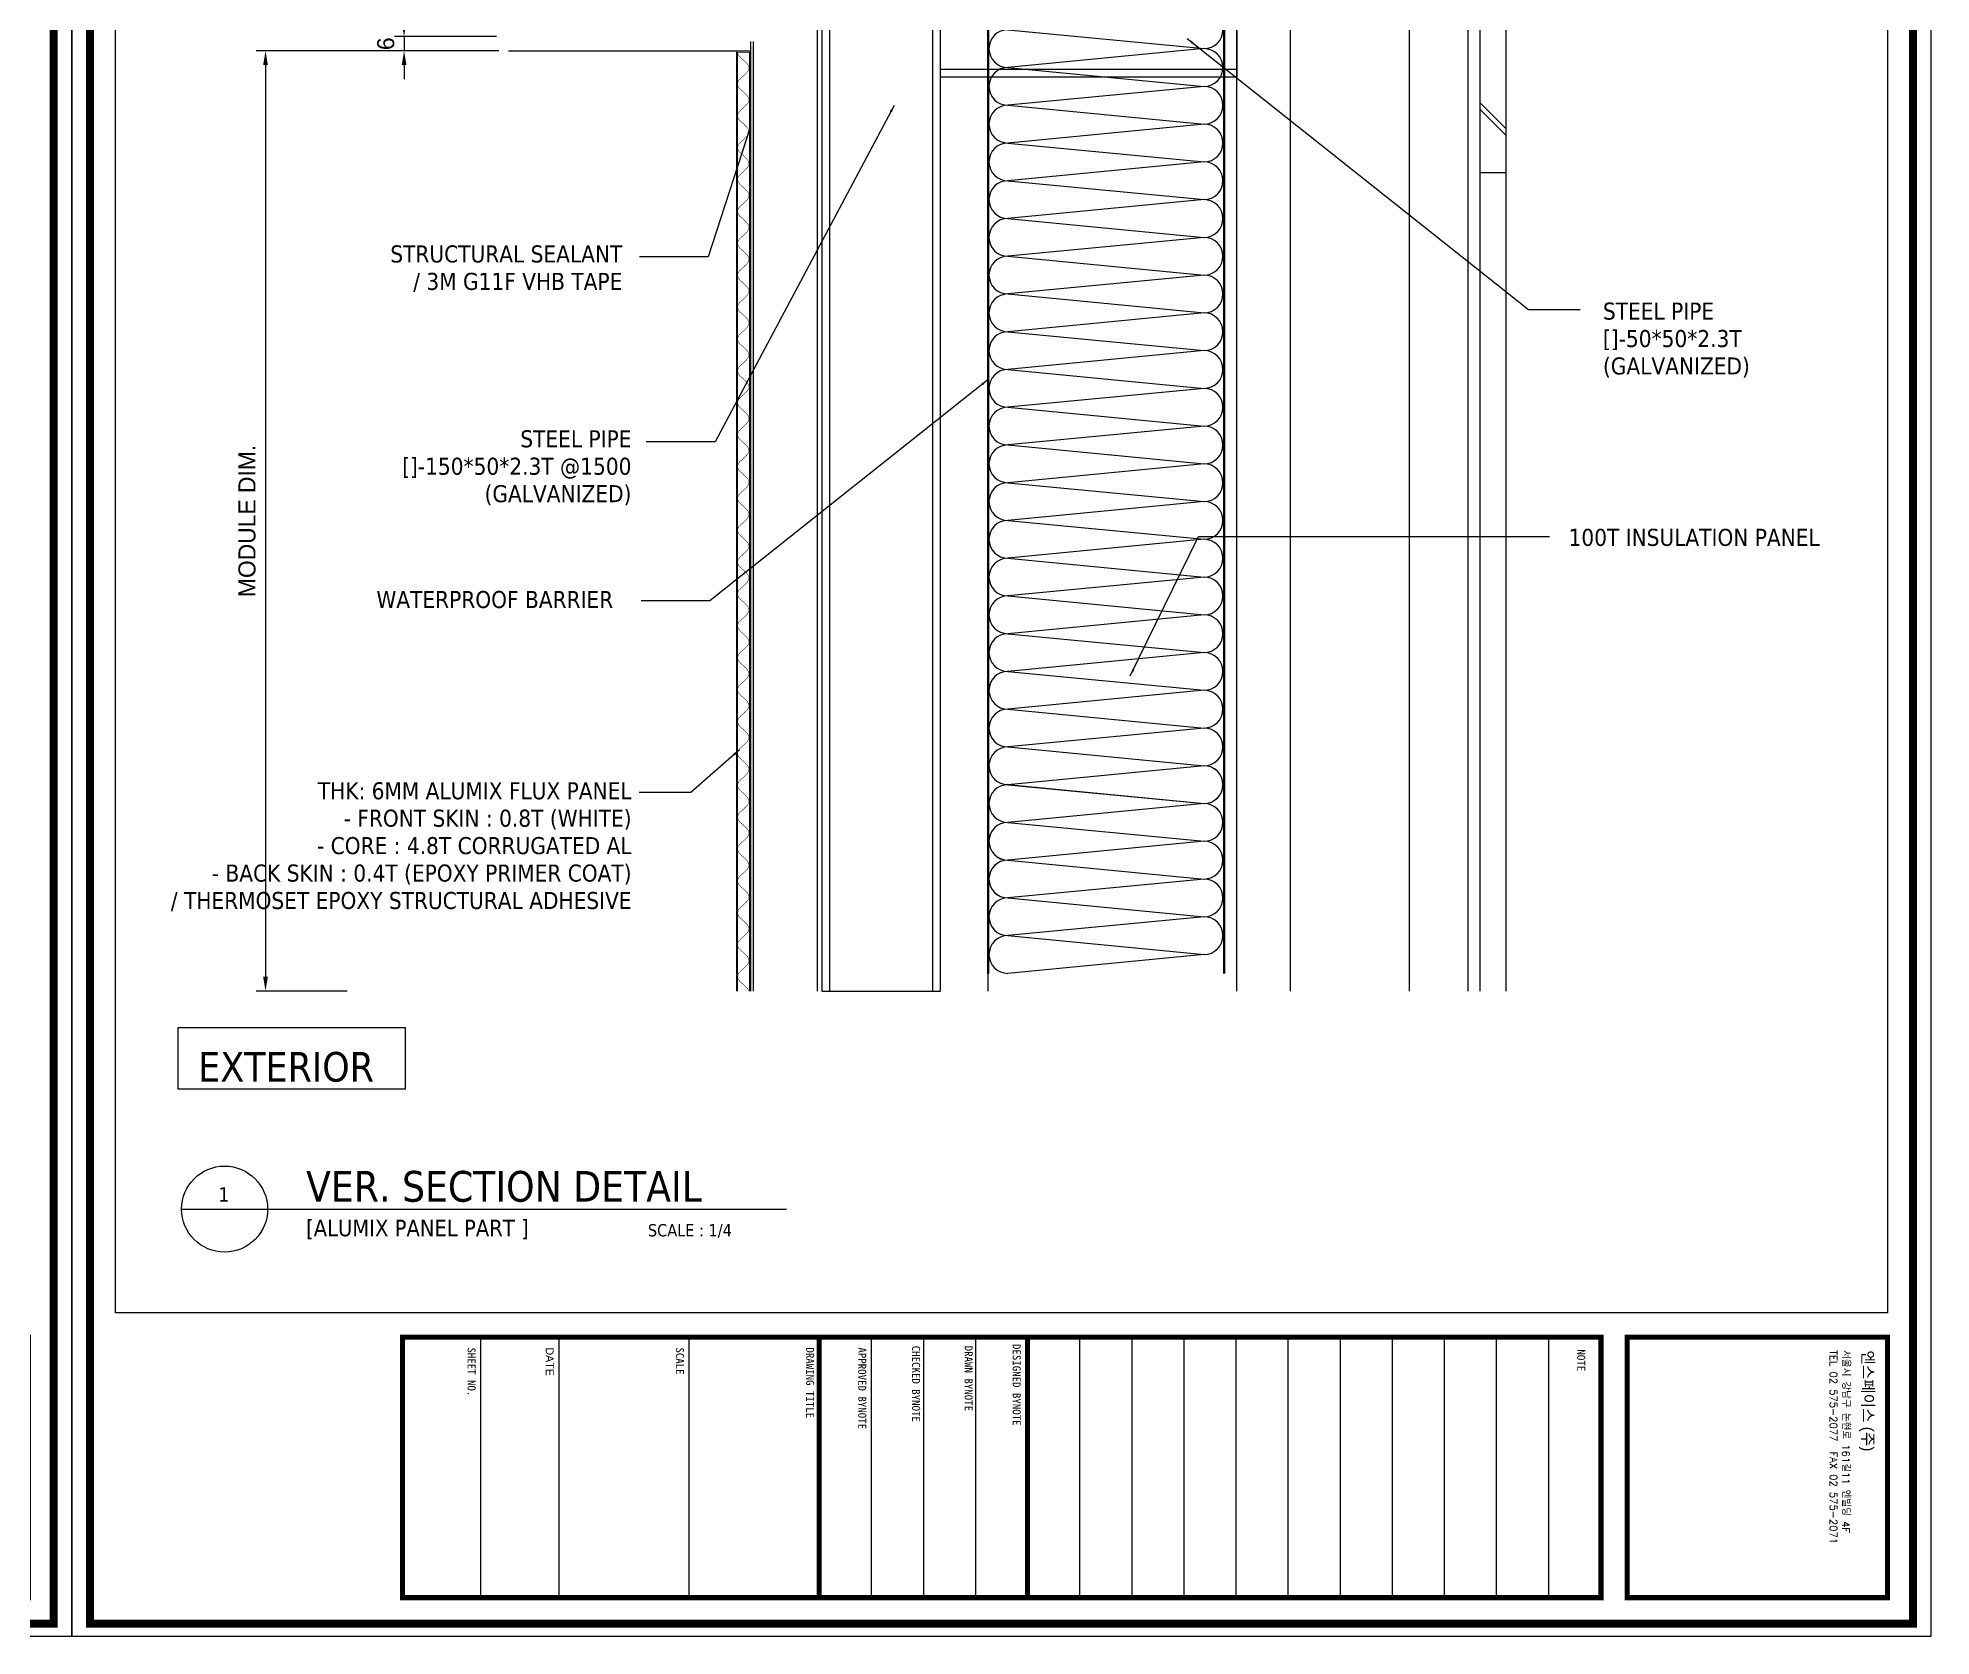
# Model space of a CAD drawing. Header units: millimetres. Extents: x 7297 to 60227, y -7497 to 19324.
# Drawn here: x 11745 to 12544, y 212 to 886 of the extents above; entities that cross this region are included whole.
import ezdxf

# ---------------------------------------------------------------- set-up
doc = ezdxf.new("R2010")
doc.units = ezdxf.units.MM
doc.linetypes.add('HIDDEN', pattern=[0.375, 0.25, -0.125])
doc.layers.add('NS_AL_PANEL', color=32, linetype='Continuous', lineweight=9)
for name, color, linetype in [('NS_COL_D-GREY', 8, 'Continuous'), ('NS_COL_L-GREY', 8, 'Continuous'), ('NS_COL_WHITE', 7, 'Continuous'), ('NS_DIM', 1, 'Continuous'), ('NS_FORM', 7, 'Continuous'), ('NS_FRAME', 253, 'Continuous'), ('NS_INSUL', 8, 'Continuous'), ('NS_TEXT', 2, 'Continuous')]:
    doc.layers.add(name, color=color, linetype=linetype)
doc.styles.add('Expo M', font='Expo M.ttf')
doc.styles.add('HGTXT', font='romans.shx', dxfattribs={"bigfont": 'whgtxt.shx'})
doc.dimstyles.new('DS2', dxfattribs={"dimscale": 2, "dimtxt": 1.8, "dimasz": 1.5, "dimexe": 1, "dimexo": 1, "dimgap": 0.5, "dimtad": 1, "dimtoh": 1, "dimdec": 1, "dimzin": 1, "dimdsep": 46, "dimtxsty": 'Expo M', "dimcen": 2, "dimadec": 1, "dimazin": 0, "dimtfac": 1, "dimtdec": 4, "dimtix": 1, "dimtmove": 1, "dimatfit": 3, "dimfxl": 1, "dimtolj": 1, "dimtzin": 1, "dimarcsym": 0})
doc.dimstyles.new('N-SPACE', dxfattribs={"dimscale": 4, "dimtxt": 1.8, "dimasz": 1.5, "dimexe": 1, "dimexo": 1, "dimgap": 1, "dimtad": 1, "dimtoh": 1, "dimdec": 1, "dimzin": 1, "dimdsep": 46, "dimtxsty": 'Expo M', "dimcen": 2, "dimclrd": 1, "dimclre": 1, "dimclrt": 2, "dimadec": 1, "dimazin": 0, "dimtfac": 1, "dimtdec": 1, "dimtix": 1, "dimtmove": 1, "dimatfit": 3, "dimfxl": 1, "dimtolj": 1, "dimtzin": 1, "dimarcsym": 0})

# ---------------------------------------------------------------- blocks, each defined once
blk = doc.blocks.new('AL-TEMPLATE')
at = {"color": 8}
for p, q in [((2716.82, 1392.97), (2800.02, 1392.97)), ((2716.82, 1376.33), (2800.02, 1376.33)), ((2716.82, 1359.69), (2800.02, 1359.69)), ((2716.82, 1343.05), (2800.02, 1343.05)), ((2716.82, 1326.41), (2800.02, 1326.41)), ((2716.82, 1309.77), (2800.02, 1309.77)), ((2716.82, 1293.13), (2800.02, 1293.13)), ((2716.82, 1276.49), (2800.02, 1276.49)), ((2716.82, 1259.85), (2800.02, 1259.85)), ((2716.82, 1243.21), (2800.02, 1243.21)), ((2716.82, 1209.93), (2800.02, 1209.93)), ((2716.82, 1193.29), (2800.02, 1193.29)), ((2716.82, 1176.65), (2800.02, 1176.65)), ((2716.82, 1118.41), (2800.02, 1118.41)), ((2716.82, 1076.81), (2800.02, 1076.81)), ((2716.82, 1051.85), (2800.02, 1051.85))]:
    blk.add_line(p, q, dxfattribs=at)
at = {"color": 7, "ltscale": 2}
blk.add_lwpolyline([(1972.34, 1515.25), (1972.34, 921.25), (2812.34, 921.25), (2812.34, 1515.25)], close=True, dxfattribs=at)
at = {"color": 8}
for points, const_width in [([(1976.34, 1509.45), (2808.34, 1509.45), (2808.34, 927.05), (1976.34, 927.05)], 2.5), ([(2716.82, 1501.32), (2800.02, 1501.32), (2800.02, 1418.12), (2716.82, 1418.12)], 1.66), ([(2716.82, 1409.8), (2800.02, 1409.8), (2800.02, 1026.89), (2716.82, 1026.89)], 1.66)]:
    blk.add_lwpolyline(points, close=True, dxfattribs=dict(at, const_width=const_width))
at = {"color": 9}
blk.add_lwpolyline([(1984.07, 1501.32), (2709.08, 1501.32), (2709.08, 935.18), (1984.07, 935.18)], close=True, dxfattribs=at)
at = {"color": 8, "const_width": 1.66}
for points in [[(2716.82, 1226.57), (2800.02, 1226.57)], [(2716.82, 1160.01), (2800.02, 1160.01)]]:
    blk.add_lwpolyline(points, dxfattribs=at)
at = {"color": 146, "true_color": 0x105689, "insert": (2721.06, 1496.93), "char_height": 3.6698, "attachment_point": 1, "style": 'HGTXT'}
blk.add_mtext('{\\fExpo M|b0|i0|c129|p18;엔스페이스 (주)}', dxfattribs=at)
at = {"insert": (2720.94, 1489.17), "char_height": 2.3487, "attachment_point": 1, "style": 'HGTXT'}
blk.add_mtext('서울시 강남구 논현로 161길11 엔빌딩 4F\\PTEL 02 575-2077  FAX 02 575-2071', dxfattribs=at)
at = {"color": 8, "attachment_point": 1}
for s, insert, char_height, width in [('NOTE', (2720.76, 1404.73), 2.556, 438.9676), ('DESIGNED BYNOTE', (2719.01, 1224.39), 2.5559, 438.9676), ('DRAWN BYNOTE', (2719.56, 1209.04), 2.5559, 438.9676), ('CHECKED BYNOTE', (2719.56, 1192.25), 2.5559, 438.9676), ('APPROVED BYNOTE', (2720.1, 1175.04), 2.5559, 438.9676), ('DRAWING TITLE', (2720.1, 1158.4), 2.5559, 438.9675), ('SCALE', (2720.1, 1116.8), 2.556, 438.9675), ('{\\fﾱﾼﾸﾲ|b0|i0|c129|p49;DATE}', (2720.1, 1075.2), 2.5559, 438.9675), ('SHEET NO.', (2720.1, 1050.24), 2.556, 438.9675)]:
    blk.add_mtext(s, dxfattribs=dict(at, insert=insert, char_height=char_height, width=width))
blk = doc.blocks.new('*D569')
at = {"layer": 'NS_DIM', "color": 1, "lineweight": -2, "transparency": 16777216}
for p, q in [((11939.78, 880.19), (11837.36, 880.19)), ((11841.36, 874.19), (11841.36, 489.73)), ((11875.79, 483.73), (11837.36, 483.73))]:
    blk.add_line(p, q, dxfattribs=at)
at = {"layer": 'NS_DIM', "color": 1, "transparency": 16777216}
for points in [[(11840.36, 874.19), (11842.36, 874.19), (11841.36, 880.19)], [(11840.36, 489.73), (11842.36, 489.73), (11841.36, 483.73)]]:
    blk.add_solid(points, dxfattribs=at)
at = {"layer": 'NS_DIM', "color": 2, "transparency": 16777216, "insert": (11833.58, 681.96), "char_height": 7.2, "attachment_point": 5, "rotation": 90, "style": 'Expo M'}
blk.add_mtext('\\A1;MODULE DIM.', dxfattribs=at)
blk = doc.blocks.new('*D567')
at = {"layer": 'NS_DIM', "color": 1, "lineweight": -2, "transparency": 16777216}
for p, q in [((11899.79, 892.19), (11899.79, 898.19)), ((11938.78, 886.19), (11895.79, 886.19)), ((11939.78, 880.19), (11895.79, 880.19)), ((11899.79, 886.19), (11899.79, 880.19)), ((11899.79, 874.19), (11899.79, 868.19))]:
    blk.add_line(p, q, dxfattribs=at)
at = {"layer": 'NS_DIM', "color": 1, "transparency": 16777216}
for points in [[(11898.79, 892.19), (11900.79, 892.19), (11899.79, 886.19)], [(11898.79, 874.19), (11900.79, 874.19), (11899.79, 880.19)]]:
    blk.add_solid(points, dxfattribs=at)
at = {"layer": 'NS_DIM', "color": 2, "transparency": 16777216, "insert": (11892.1, 883.19), "char_height": 7.2, "attachment_point": 5, "rotation": 90, "style": 'Expo M'}
blk.add_mtext('\\A1;6', dxfattribs=at)
blk = doc.blocks.new('sandwitch-p')
for p, q in [((-402.14, 2613.74), (-394.18, 2696.5)), ((-394.18, 2696.5), (-386.22, 2613.74)), ((-386.22, 2613.74), (-378.27, 2696.5)), ((-378.27, 2696.5), (-370.31, 2613.74)), ((-370.31, 2613.74), (-362.35, 2696.5)), ((-362.35, 2696.5), (-354.39, 2613.74)), ((-354.39, 2613.74), (-346.43, 2696.5)), ((-346.43, 2696.5), (-338.48, 2613.74)), ((-338.48, 2613.74), (-330.52, 2696.5)), ((-330.52, 2696.5), (-322.56, 2613.74))]:
    blk.add_line(p, q)
for points in [[(-322.56, 2705.28), (-410.1, 2705.28)], [(-322.56, 2704.78), (-410.1, 2704.78)], [(-322.56, 2605.78), (-410.1, 2605.78)], [(-322.56, 2605.28), (-410.1, 2605.28)]]:
    blk.add_lwpolyline(points)
for centre, start, end in [((-402.14, 2696.5), 0, 180), ((-386.22, 2696.5), 0, 180), ((-370.31, 2696.5), 0, 180), ((-354.39, 2696.5), 0, 180), ((-338.48, 2696.5), 0, 180), ((-394.18, 2613.74), 180, 0), ((-378.27, 2613.74), 180, 0), ((-362.35, 2613.74), 180, 0), ((-346.43, 2613.74), 180, 0), ((-330.52, 2613.74), 180, 0)]:
    blk.add_arc(centre, 7.96, start, end)
blk = doc.blocks.new('*U207')
blk.add_lwpolyline([(0, 0), (50, 0), (50, 690.42), (0, 690.42)], close=True)
at = {"linetype": 'HIDDEN'}
blk.add_lwpolyline([(3.2, 0), (46.8, 0), (46.8, 690.42), (3.2, 690.42)], close=True, dxfattribs=at)
blk = doc.blocks.new('*U205')
blk.add_lwpolyline([(0, 0), (50, 0), (50, 125), (0, 125)], close=True)
at = {"linetype": 'HIDDEN'}
blk.add_lwpolyline([(3.2, 0), (46.8, 0), (46.8, 125), (3.2, 125)], close=True, dxfattribs=at)

msp = doc.modelspace()

# ---------------------------------------------------------------- linework, layer by layer
at = {"layer": 'NS_AL_PANEL'}
for p, q in [((12039.95, 880.19), (12045.95, 880.19)), ((12039.95, 483.73), (12039.95, 880.19)), ((12040.45, 879.69), (12045.95, 879.69)), ((12040.45, 483.73), (12040.45, 879.69)), ((12045.45, 483.73), (12045.45, 879.69)), ((12045.95, 483.73), (12045.95, 880.19))]:
    msp.add_line(p, q, dxfattribs=at)
at = {"layer": 'NS_AL_PANEL', "const_width": 0.208}
for points in [[(12042.86, 600.67), (12043.52, 601.36), (12044.18, 601.99), (12044.67, 602.57), (12045, 603.1), (12045.18, 603.61), (12045.24, 604.1), (12045.18, 604.59), (12045, 605.1), (12044.67, 605.64), (12044.18, 606.21), (12043.52, 606.84), (12042.86, 607.53), (12042.17, 608.08), (12041.5, 608.71), (12041.01, 609.29), (12040.69, 609.82), (12040.51, 610.33), (12040.45, 610.82), (12040.51, 611.32), (12040.69, 611.82), (12041.01, 612.36), (12041.5, 612.93), (12042.17, 613.56), (12042.86, 614.11), (12043.52, 614.81), (12044.18, 615.43), (12044.67, 616.01), (12045, 616.54), (12045.18, 617.05), (12045.24, 617.54), (12045.18, 618.04), (12045, 618.55), (12044.67, 619.08), (12044.18, 619.66), (12043.52, 620.28), (12042.86, 620.98), (12042.17, 621.53), (12041.5, 622.16), (12041.01, 622.73), (12040.69, 623.26), (12040.51, 623.77), (12040.45, 624.27), (12040.51, 624.76), (12040.69, 625.27), (12041.01, 625.8), (12041.5, 626.38), (12042.17, 627.01), (12042.86, 627.56), (12043.52, 628.25), (12044.18, 628.88), (12044.67, 629.45), (12045, 629.99), (12045.18, 630.49), (12045.24, 630.99), (12045.18, 631.48), (12045, 631.99), (12044.67, 632.52), (12044.18, 633.1), (12043.52, 633.73), (12042.86, 634.42), (12042.17, 634.97), (12041.5, 635.6), (12041.01, 636.17), (12040.69, 636.71), (12040.51, 637.22), (12040.45, 637.71), (12040.51, 638.2), (12040.69, 638.71), (12041.01, 639.25), (12041.5, 639.82), (12042.17, 640.45), (12042.86, 641), (12043.52, 641.69), (12044.18, 642.32), (12044.67, 642.9), (12045, 643.43), (12045.18, 643.94), (12045.24, 644.43), (12045.18, 644.93), (12045, 645.43), (12044.67, 645.97), (12044.18, 646.54), (12043.52, 647.17), (12042.86, 647.86), (12042.17, 648.41), (12041.5, 649.04), (12041.01, 649.62), (12040.69, 650.15), (12040.51, 650.66), (12040.45, 651.15), (12040.51, 651.65), (12040.69, 652.15), (12041.01, 652.69), (12041.5, 653.26), (12042.17, 653.89), (12042.86, 654.44), (12043.52, 655.14), (12044.18, 655.76), (12044.67, 656.34), (12045, 656.87), (12045.18, 657.38), (12045.24, 657.88), (12045.18, 658.37), (12045, 658.88), (12044.67, 659.41), (12044.18, 659.99), (12043.52, 660.61), (12042.86, 661.31), (12042.17, 661.86), (12041.5, 662.49), (12041.01, 663.06), (12040.69, 663.6), (12040.51, 664.1), (12040.45, 664.6), (12040.51, 665.09), (12040.69, 665.6), (12041.01, 666.13), (12041.5, 666.71), (12042.17, 667.34), (12042.86, 667.89), (12043.52, 668.58), (12044.18, 669.21), (12044.67, 669.78), (12045, 670.32), (12045.18, 670.82), (12045.24, 671.32), (12045.18, 671.81), (12045, 672.32), (12044.67, 672.85), (12044.18, 673.43), (12043.52, 674.06), (12042.86, 674.75), (12042.17, 675.3), (12041.5, 675.93), (12041.01, 676.5), (12040.69, 677.04), (12040.51, 677.55), (12040.45, 678.04), (12040.51, 678.53), (12040.69, 679.04), (12041.01, 679.58), (12041.5, 680.15), (12042.17, 680.78), (12042.86, 681.33), (12043.52, 682.02), (12044.18, 682.65), (12044.67, 683.23), (12045, 683.76), (12045.18, 684.27), (12045.24, 684.76), (12045.18, 685.26), (12045, 685.76), (12044.67, 686.3), (12044.18, 686.87), (12043.52, 687.5), (12042.86, 688.19), (12042.17, 688.74), (12041.5, 689.37), (12041.01, 689.95), (12040.69, 690.48), (12040.51, 690.99), (12040.45, 691.48), (12040.51, 691.98), (12040.69, 692.49), (12041.01, 693.02), (12041.5, 693.59), (12042.17, 694.22), (12042.86, 694.77), (12043.52, 695.47), (12044.18, 696.09), (12044.67, 696.67), (12045, 697.2), (12045.18, 697.71), (12045.24, 698.21), (12045.18, 698.7), (12045, 699.21), (12044.67, 699.74), (12044.18, 700.32), (12043.52, 700.94), (12042.86, 701.64), (12042.17, 702.19), (12041.5, 702.82), (12041.01, 703.39), (12040.69, 703.93), (12040.51, 704.43), (12040.45, 704.93), (12040.51, 705.42), (12040.69, 705.93), (12041.01, 706.46), (12041.5, 707.04), (12042.17, 707.67), (12042.86, 708.22), (12043.52, 708.91), (12044.18, 709.54), (12044.67, 710.11), (12045, 710.65), (12045.18, 711.16), (12045.24, 711.65), (12045.18, 712.14), (12045, 712.65), (12044.67, 713.18), (12044.18, 713.76), (12043.52, 714.39), (12042.86, 715.08), (12042.17, 715.63), (12041.5, 716.26), (12041.01, 716.84), (12040.69, 717.37), (12040.51, 717.88), (12040.45, 718.37), (12040.51, 718.86), (12040.69, 719.37), (12041.01, 719.91), (12041.5, 720.48), (12042.17, 721.11), (12042.86, 721.66), (12043.52, 722.35), (12044.18, 722.98), (12044.67, 723.56), (12045, 724.09), (12045.18, 724.6), (12045.24, 725.09), (12045.18, 725.59), (12045, 726.09), (12044.67, 726.63), (12044.18, 727.2), (12043.52, 727.83), (12042.86, 728.52), (12042.17, 729.07), (12041.5, 729.7), (12041.01, 730.28), (12040.69, 730.81), (12040.51, 731.32), (12040.45, 731.81), (12040.51, 732.31), (12040.69, 732.82), (12041.01, 733.35), (12041.5, 733.92), (12042.17, 734.55), (12042.86, 735.1), (12043.52, 735.8), (12044.18, 736.43), (12044.67, 737), (12045, 737.53), (12045.18, 738.04), (12045.24, 738.54), (12045.18, 739.03), (12045, 739.54), (12044.67, 740.07), (12044.18, 740.65), (12043.52, 741.28), (12042.86, 741.97), (12042.17, 742.52), (12041.5, 743.15), (12041.01, 743.72), (12040.69, 744.26), (12040.51, 744.76), (12040.45, 745.26), (12040.51, 745.75), (12040.69, 746.26), (12041.01, 746.79), (12041.5, 747.37), (12042.17, 748), (12042.86, 748.55), (12043.52, 749.24), (12044.18, 749.87), (12044.67, 750.44), (12045, 750.98), (12045.18, 751.49), (12045.24, 751.98), (12045.18, 752.47), (12045, 752.98), (12044.67, 753.52), (12044.18, 754.09), (12043.52, 754.72), (12042.86, 755.41), (12042.17, 755.96), (12041.5, 756.59), (12041.01, 757.17), (12040.69, 757.7), (12040.51, 758.21), (12040.45, 758.7), (12040.51, 759.2), (12040.69, 759.7), (12041.01, 760.24), (12041.5, 760.81), (12042.17, 761.44), (12042.86, 761.99), (12043.52, 762.68), (12044.18, 763.31), (12044.67, 763.89), (12045, 764.42), (12045.18, 764.93), (12045.24, 765.42), (12045.18, 765.92), (12045, 766.42), (12044.67, 766.96), (12044.18, 767.53), (12043.52, 768.16), (12042.86, 768.86), (12042.17, 769.41), (12041.5, 770.03), (12041.01, 770.61), (12040.69, 771.14), (12040.51, 771.65), (12040.45, 772.14), (12040.51, 772.64), (12040.69, 773.15), (12041.01, 773.68), (12041.5, 774.26), (12042.17, 774.88), (12042.86, 775.43), (12043.52, 776.13), (12044.18, 776.76), (12044.67, 777.33), (12045, 777.87), (12045.18, 778.37), (12045.24, 778.87), (12045.18, 779.36), (12045, 779.87), (12044.67, 780.4), (12044.18, 780.98), (12043.52, 781.61), (12042.86, 782.3), (12042.17, 782.85), (12041.5, 783.48), (12041.01, 784.05), (12040.69, 784.59), (12040.51, 785.09), (12040.45, 785.59), (12040.51, 786.08), (12040.69, 786.59), (12041.01, 787.12), (12041.5, 787.7), (12042.17, 788.33), (12042.86, 788.88), (12043.52, 789.57), (12044.18, 790.2), (12044.67, 790.77), (12045, 791.31), (12045.18, 791.82), (12045.24, 792.31), (12045.18, 792.8), (12045, 793.31), (12044.67, 793.85), (12044.18, 794.42), (12043.52, 795.05), (12042.86, 795.74), (12042.17, 796.29), (12041.5, 796.92), (12041.01, 797.5), (12040.69, 798.03), (12040.51, 798.54), (12040.45, 799.03), (12040.51, 799.53), (12040.69, 800.03), (12041.01, 800.57), (12041.5, 801.14), (12042.17, 801.77), (12042.86, 802.32), (12043.52, 803.01), (12044.18, 803.64), (12044.67, 804.22), (12045, 804.75), (12045.18, 805.26), (12045.24, 805.75), (12045.18, 806.25), (12045, 806.75), (12044.67, 807.29), (12044.18, 807.86), (12043.52, 808.49), (12042.86, 809.19), (12042.17, 809.74), (12041.5, 810.36), (12041.01, 810.94), (12040.69, 811.47), (12040.51, 811.98), (12040.45, 812.48), (12040.51, 812.97), (12040.69, 813.48), (12041.01, 814.01), (12041.5, 814.59), (12042.17, 815.21), (12042.86, 815.76), (12043.52, 816.46), (12044.18, 817.09), (12044.67, 817.66), (12045, 818.2), (12045.18, 818.7), (12045.24, 819.2), (12045.18, 819.69), (12045, 820.2), (12044.67, 820.73), (12044.18, 821.31), (12043.52, 821.94), (12042.86, 822.63), (12042.17, 823.18), (12041.5, 823.81), (12041.01, 824.38), (12040.69, 824.92), (12040.51, 825.42), (12040.45, 825.92), (12040.51, 826.41), (12040.69, 826.92), (12041.01, 827.45), (12041.5, 828.03), (12042.17, 828.66), (12042.86, 829.21), (12043.52, 829.9), (12044.18, 830.53), (12044.67, 831.1), (12045, 831.64), (12045.18, 832.15), (12045.24, 832.64), (12045.18, 833.13), (12045, 833.64), (12044.67, 834.18), (12044.18, 834.75), (12043.52, 835.38), (12042.86, 836.07), (12042.17, 836.62), (12041.5, 837.25), (12041.01, 837.83), (12040.69, 838.36), (12040.51, 838.87), (12040.45, 839.36), (12040.51, 839.86), (12040.69, 840.36), (12041.01, 840.9), (12041.5, 841.47), (12042.17, 842.1), (12042.86, 842.65), (12043.52, 843.34), (12044.18, 843.97), (12044.67, 844.55), (12045, 845.08), (12045.18, 845.59), (12045.24, 846.08), (12045.18, 846.58), (12045, 847.09), (12044.67, 847.62), (12044.18, 848.19), (12043.52, 848.82), (12042.86, 849.52), (12042.17, 850.07), (12041.5, 850.7), (12041.01, 851.27), (12040.69, 851.8), (12040.51, 852.31), (12040.45, 852.81), (12040.51, 853.3), (12040.69, 853.81), (12041.01, 854.34), (12041.5, 854.92), (12042.17, 855.55), (12042.86, 856.1), (12043.52, 856.79), (12044.18, 857.42), (12044.67, 857.99), (12045, 858.53), (12045.18, 859.03), (12045.24, 859.53), (12045.18, 860.02), (12045, 860.53), (12044.67, 861.06), (12044.18, 861.64), (12043.52, 862.27), (12042.86, 862.96), (12042.17, 863.51), (12041.5, 864.14), (12041.01, 864.71), (12040.69, 865.25), (12040.51, 865.76), (12040.45, 866.25), (12040.51, 866.74), (12040.69, 867.25), (12041.01, 867.78), (12041.5, 868.36), (12042.17, 868.99), (12042.86, 869.54), (12043.52, 870.23), (12044.18, 870.86), (12044.67, 871.44), (12045, 871.97), (12045.18, 872.48), (12045.24, 872.97), (12045.18, 873.46), (12045, 873.97), (12044.67, 874.51), (12044.18, 875.08), (12043.52, 875.71), (12042.86, 876.4), (12042.17, 876.95), (12041.5, 877.58), (12041.01, 878.16), (12040.69, 878.69), (12040.51, 879.2), (12040.45, 879.69)], [(12045.14, 483.73), (12045, 484.11), (12044.67, 484.65), (12044.18, 485.22), (12043.52, 485.85), (12042.86, 486.54), (12042.17, 487.09), (12041.5, 487.72), (12041.01, 488.3), (12040.69, 488.83), (12040.51, 489.34), (12040.45, 489.83), (12040.51, 490.33), (12040.69, 490.83), (12041.01, 491.37), (12041.5, 491.94), (12042.17, 492.57), (12042.86, 493.12), (12043.52, 493.81), (12044.18, 494.44), (12044.67, 495.02), (12045, 495.55), (12045.18, 496.06), (12045.24, 496.55), (12045.18, 497.05), (12045, 497.55), (12044.67, 498.09), (12044.18, 498.66), (12043.52, 499.29), (12042.86, 499.99), (12042.17, 500.54), (12041.5, 501.16), (12041.01, 501.74), (12040.69, 502.27), (12040.51, 502.78), (12040.45, 503.27), (12040.51, 503.77), (12040.69, 504.28), (12041.01, 504.81), (12041.5, 505.39), (12042.17, 506.01), (12042.86, 506.56), (12043.52, 507.26), (12044.18, 507.89), (12044.67, 508.46), (12045, 509), (12045.18, 509.5), (12045.24, 510), (12045.18, 510.49), (12045, 511), (12044.67, 511.53), (12044.18, 512.11), (12043.52, 512.74), (12042.86, 513.43), (12042.17, 513.98), (12041.5, 514.61), (12041.01, 515.18), (12040.69, 515.72), (12040.51, 516.22), (12040.45, 516.72), (12040.51, 517.21), (12040.69, 517.72), (12041.01, 518.25), (12041.5, 518.83), (12042.17, 519.46), (12042.86, 520.01), (12043.52, 520.7), (12044.18, 521.33), (12044.67, 521.9), (12045, 522.44), (12045.18, 522.95), (12045.24, 523.44), (12045.18, 523.93), (12045, 524.44), (12044.67, 524.98), (12044.18, 525.55), (12043.52, 526.18), (12042.86, 526.87), (12042.17, 527.42), (12041.5, 528.05), (12041.01, 528.63), (12040.69, 529.16), (12040.51, 529.67), (12040.45, 530.16), (12040.51, 530.66), (12040.69, 531.16), (12041.01, 531.7), (12041.5, 532.27), (12042.17, 532.9), (12042.86, 533.45), (12043.52, 534.14), (12044.18, 534.77), (12044.67, 535.35), (12045, 535.88), (12045.18, 536.39), (12045.24, 536.88), (12045.18, 537.38), (12045, 537.88), (12044.67, 538.42), (12044.18, 538.99), (12043.52, 539.62), (12042.86, 540.32), (12042.17, 540.87), (12041.5, 541.49), (12041.01, 542.07), (12040.69, 542.6), (12040.51, 543.11), (12040.45, 543.61), (12040.51, 544.1), (12040.69, 544.61), (12041.01, 545.14), (12041.5, 545.72), (12042.17, 546.34), (12042.86, 546.89), (12043.52, 547.59), (12044.18, 548.22), (12044.67, 548.79), (12045, 549.33), (12045.18, 549.83), (12045.24, 550.33), (12045.18, 550.82), (12045, 551.33), (12044.67, 551.86), (12044.18, 552.44), (12043.52, 553.07), (12042.86, 553.76), (12042.17, 554.31), (12041.5, 554.94), (12041.01, 555.51), (12040.69, 556.05), (12040.51, 556.55), (12040.45, 557.05), (12040.51, 557.54), (12040.69, 558.05), (12041.01, 558.58), (12041.5, 559.16), (12042.17, 559.79), (12042.86, 560.34), (12043.52, 561.03), (12044.18, 561.66), (12044.67, 562.23), (12045, 562.77), (12045.18, 563.28), (12045.24, 563.77), (12045.18, 564.26), (12045, 564.77), (12044.67, 565.31), (12044.18, 565.88), (12043.52, 566.51), (12042.86, 567.2), (12042.17, 567.75), (12041.5, 568.38), (12041.01, 568.96), (12040.69, 569.49), (12040.51, 570), (12040.45, 570.49), (12040.51, 570.99), (12040.69, 571.49), (12041.01, 572.03), (12041.5, 572.6), (12042.17, 573.23), (12042.86, 573.78), (12043.52, 574.47), (12044.18, 575.1), (12044.67, 575.68), (12045, 576.21), (12045.18, 576.72), (12045.24, 577.21), (12045.18, 577.71), (12045, 578.22), (12044.67, 578.75), (12044.18, 579.32), (12043.52, 579.95), (12042.86, 580.65), (12042.17, 581.2), (12041.5, 581.83), (12041.01, 582.4), (12040.69, 582.93), (12040.51, 583.44), (12040.45, 583.94), (12040.51, 584.43), (12040.69, 584.94), (12041.01, 585.47), (12041.5, 586.05), (12042.17, 586.68), (12042.86, 587.23), (12043.52, 587.92), (12044.18, 588.55), (12044.67, 589.12), (12045, 589.66), (12045.18, 590.16), (12045.24, 590.66), (12045.18, 591.15), (12045, 591.66), (12044.67, 592.19), (12044.18, 592.77), (12043.52, 593.4), (12042.86, 594.09), (12042.17, 594.64), (12041.5, 595.27), (12041.01, 595.84), (12040.69, 596.38), (12040.51, 596.89), (12040.45, 597.38), (12040.51, 597.87), (12040.69, 598.38), (12041.01, 598.91), (12041.5, 599.49), (12042.17, 600.12), (12042.86, 600.67), (12043.52, 601.36), (12044.18, 601.99), (12044.67, 602.57), (12045, 603.1), (12045.18, 603.61), (12045.24, 604.1), (12045.18, 604.59), (12045, 605.1), (12044.67, 605.64), (12044.18, 606.21), (12043.52, 606.84), (12042.86, 607.53), (12042.17, 608.08), (12041.5, 608.71), (12041.01, 609.29), (12040.69, 609.82), (12040.51, 610.33), (12040.45, 610.82), (12040.51, 611.32), (12040.69, 611.82), (12041.01, 612.36), (12041.5, 612.93), (12042.17, 613.56), (12042.86, 614.11), (12043.52, 614.81), (12044.18, 615.43), (12044.67, 616.01), (12045, 616.54), (12045.18, 617.05), (12045.24, 617.54), (12045.18, 618.04), (12045, 618.55), (12044.67, 619.08), (12044.18, 619.66), (12043.52, 620.28), (12042.86, 620.98), (12042.17, 621.53), (12041.5, 622.16), (12041.01, 622.73), (12040.69, 623.26), (12040.51, 623.77), (12040.45, 624.27), (12040.51, 624.76), (12040.69, 625.27), (12041.01, 625.8), (12041.5, 626.38), (12042.17, 627.01), (12042.86, 627.56), (12043.52, 628.25), (12044.18, 628.88), (12044.67, 629.45), (12045, 629.99), (12045.18, 630.49), (12045.24, 630.99), (12045.18, 631.48), (12045, 631.99), (12044.67, 632.52), (12044.18, 633.1), (12043.52, 633.73), (12042.86, 634.42), (12042.17, 634.97), (12041.5, 635.6), (12041.01, 636.17), (12040.69, 636.71), (12040.51, 637.22), (12040.45, 637.71), (12040.51, 638.2), (12040.69, 638.71), (12041.01, 639.25), (12041.5, 639.82), (12042.17, 640.45), (12042.86, 641), (12043.52, 641.69), (12044.18, 642.32), (12044.67, 642.9), (12045, 643.43), (12045.18, 643.94), (12045.24, 644.43), (12045.18, 644.93), (12045, 645.43), (12044.67, 645.97), (12044.18, 646.54), (12043.52, 647.17), (12042.86, 647.86), (12042.17, 648.41), (12041.5, 649.04), (12041.01, 649.62), (12040.69, 650.15), (12040.51, 650.66), (12040.45, 651.15)]]:
    msp.add_lwpolyline(points, dxfattribs=at)
at = {"layer": 'NS_COL_D-GREY'}
for p, q in [((12353.5, 1174.15), (12353.5, 483.73)), ((12364.5, 483.73), (12364.5, 914.44)), ((12353.5, 858.38), (12364.5, 847.38)), ((12353.5, 855.55), (12364.5, 844.55)), ((12353.5, 828.94), (12364.5, 828.94))]:
    msp.add_line(p, q, dxfattribs=at)
at = {"layer": 'NS_COL_L-GREY'}
for p, q in [((12073.95, 1174.15), (12073.95, 483.73)), ((12045.95, 884.19), (12045.95, 483.73)), ((12046.95, 884.19), (12046.95, 483.73))]:
    msp.add_line(p, q, dxfattribs=at)
at = {"layer": 'NS_COL_WHITE'}
msp.add_line((11805.97, 391.78), (12061.11, 391.78), dxfattribs=at)
msp.add_circle((11824.11, 391.78), 18.14, dxfattribs=at)
at = {"layer": 'NS_DIM'}
msp.add_line((11943.78, 880.19), (12039.95, 880.19), dxfattribs=at)
at = {"layer": 'NS_FRAME'}
for p, q in [((12145.95, 1174.15), (12145.95, 483.73)), ((12250.95, 483.73), (12250.95, 1174.15)), ((12273.63, 483.73), (12273.63, 1174.15)), ((12323.74, 483.73), (12323.74, 1174.15)), ((12348.5, 483.73), (12348.5, 1174.15))]:
    msp.add_line(p, q, dxfattribs=at)
at = {"layer": 'NS_TEXT'}
msp.add_lwpolyline([(11804.46, 468.39), (11900.2, 468.39), (11900.2, 442.4), (11804.46, 442.4)], close=True, dxfattribs=at)

# ---------------------------------------------------------------- block references
at = {"layer": 'NS_FORM', "xscale": 1.32, "yscale": 1.32, "zscale": 1.32, "rotation": 270}
for p in [(9759.56, 3924), (10543.64, 3924)]:
    msp.add_blockref('AL-TEMPLATE', p, dxfattribs=at)
at = {"layer": 'NS_FRAME'}
msp.add_blockref('*U207', (12075.95, 483.73), dxfattribs=at)
at = {"layer": 'NS_FRAME', "xscale": -1, "rotation": 270}
msp.add_blockref('*U205', (12125.95, 869.14), dxfattribs=at)
at = {"layer": 'NS_INSUL', "rotation": 270}
for p in [(9540.67, 502.86), (9540.67, 423.28), (9540.67, 343.7), (9540.67, 264.12), (9540.67, 184.54), (9540.67, 168.63)]:
    msp.add_blockref('sandwitch-p', p, dxfattribs=at)

# ---------------------------------------------------------------- texts
at = {"layer": 'NS_TEXT', "line_spacing_factor": 0.963855}
for s, insert, char_height, width, attachment_point in [('\\pxqr;{\\fTahoma|b0|i0|c0|p34;STRUCTURAL SEALANT\\P/ 3M G11F VHB TAPE}', (11882.48, 798.16), 7.2, 109.3471, 1), ('\\pxql;{\\fTahoma|b0|i0|c0|p34;STEEL PIPE\\P[]-50*50*\\fTahoma|b0|i0|c129|p34;2\\fTahoma|b0|i0|c0|p34;.\\fTahoma|b0|i0|c129|p34;3\\fTahoma|b0|i0|c0|p34;T\\P(GALVANIZED)}', (12405.37, 774.06), 7.2, 71.0245, 1), ('\\pxqr;{\\fTahoma|b0|i0|c0|p34;STEEL PIPE\\P[]-\\fTahoma|b0|i0|c129|p34;1\\fTahoma|b0|i0|c0|p34;50*50*2\\fTahoma|b0|i0|c129|p34;.3\\fTahoma|b0|i0|c0|p34;T\\fTahoma|b0|i0|c129|p34; @1500\\fTahoma|b0|i0|c0|p34;\\P(GALVANIZED)}', (11893.82, 720.21), 7.2, 101.8597, 1), ('{\\fTahoma|b0|i0|c0|p34;1\\fTahoma|b0|i0|c129|p34;00\\fTahoma|b0|i0|c0|p34;T INSULATION PANEL}', (12390.86, 678.65), 7.2, 118.4981, 1), ('\\fTahoma;WATERPROOF BARRIER', (11888.13, 652.44), 7.2, 112.4594, 1), ('\\pxqr;{\\fTahoma|b0|i0|c129|p34;THK: 6MM ALUMIX FLUX PANEL\\P- FRONT SKIN : 0.8T (WHITE)\\P- CORE : 4.8T CORRUGATED AL\\P- BACK SKIN : 0.4T (EPOXY PRIMER COAT)\\P/ THERMOSET EPOXY STRUCTURAL ADHESIVE}', (11775.85, 571.8), 7.2, 219.885, 1), ('\\fTahoma;EXTERIOR', (11813.01, 445.32), 12.48, 90.2586, 7), ('\\fTahoma;VER. SECTION DETAIL', (11858.46, 394.66), 12.96, 191.1391, 7), ('\\fTahoma;1', (11821.5, 394.96), 6, 8.9419, 7), ('\\fTahoma;[ALUMIX PANEL PART ]', (11858.46, 379.07), 7, 105.1355, 7), ('\\fTahoma;SCALE : 1/4', (12002.62, 379.62), 5.184, 42.074, 7)]:
    msp.add_mtext(s, dxfattribs=dict(at, insert=insert, char_height=char_height, width=width, attachment_point=attachment_point))

# ---------------------------------------------------------------- dimensions: what is measured, and where the dimension line sits
at = {"layer": 'NS_DIM'}
for base, p1, p2, text, picture, middle in [((11899.79, 880.19), (11942.78, 886.19), (11943.78, 880.19), '6', '*D567', (11892.1, 883.19)), ((11841.36, 483.73), (11943.78, 880.19), (11879.79, 483.73), 'MODULE DIM.', '*D569', (11833.58, 681.96))]:
    dim = msp.add_linear_dim(base=base, p1=p1, p2=p2, angle=270, text=text, dimstyle='N-SPACE', dxfattribs=at)
    dim.commit()
    dim.dimension.update_dxf_attribs({"geometry": picture, "text_midpoint": middle})

# ---------------------------------------------------------------- leaders
for points in [[(12229.98, 885.4), (12374.01, 771.16), (12395.81, 771.16)], [(12106.52, 857.22), (12030.94, 715.33), (12001.95, 715.33)], [(12045.95, 848.31), (12028.04, 793.28), (11999.06, 793.28)], [(12145.95, 741.48), (12028.79, 648.3), (11999.8, 648.3)], [(12206.05, 616.69), (12234.75, 675.42), (12382.87, 675.42)], [(12041.28, 585.52), (12020.69, 567.51), (11998.89, 567.51)]]:
    msp.add_leader(points, dimstyle='DS2', override={"dimgap": 0.5, "dimtad": 0}, dxfattribs=at)

doc.saveas('drawing.dxf')
